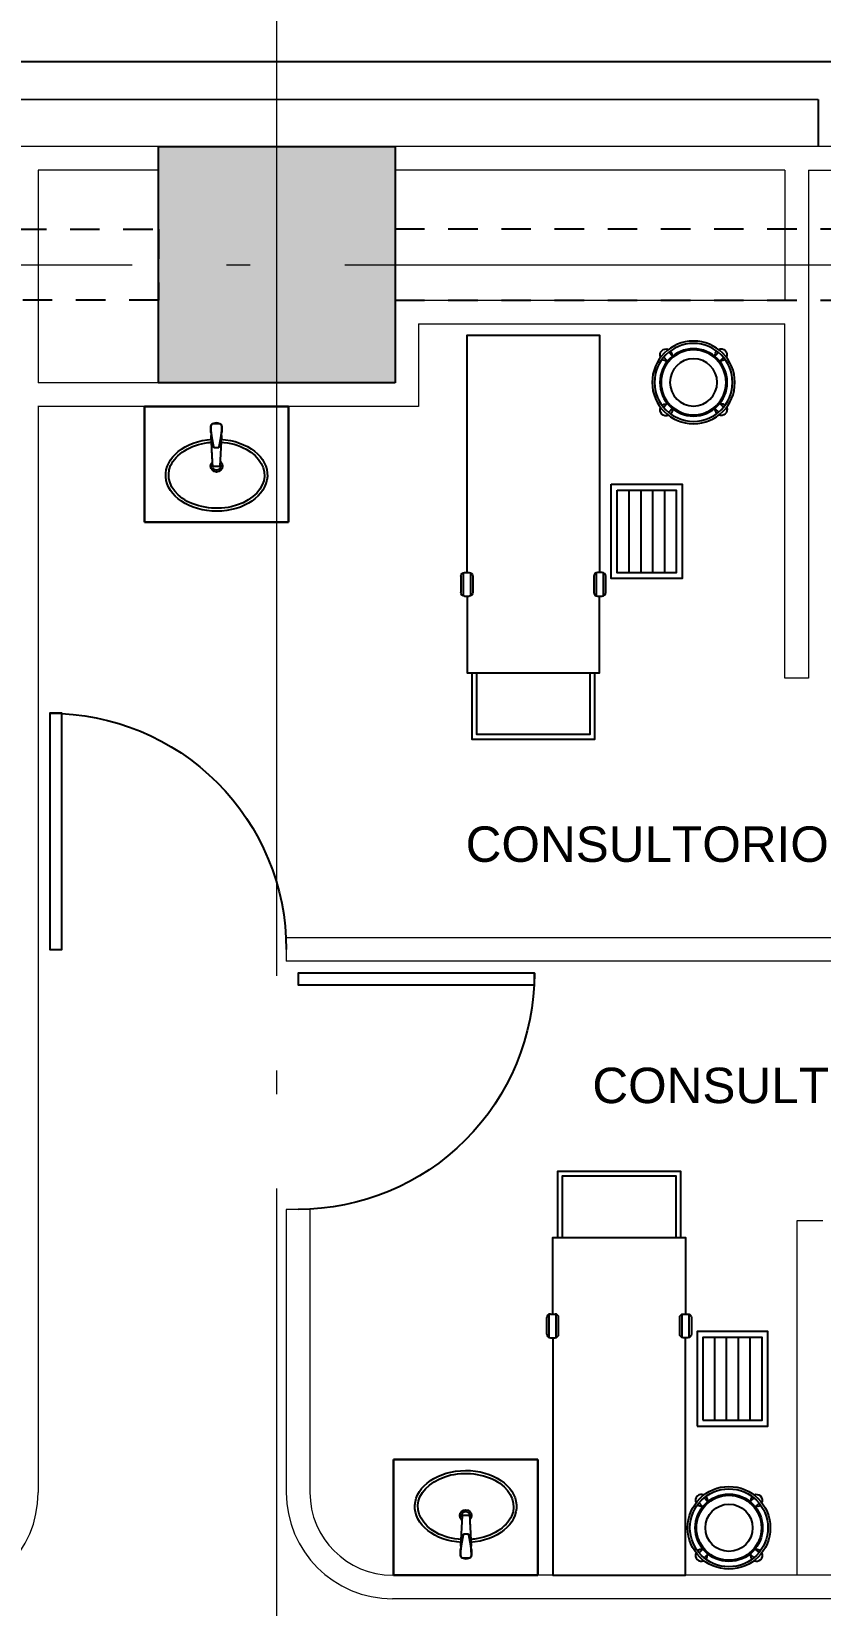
# Model space of a CAD drawing. Header units: metres. Extents: x -22 to 564, y 0 to 143.
# Drawn here: x 111.52 to 114.86, y 43.3 to 49.96 of the extents above; entities that cross this region are included whole.
import ezdxf
from ezdxf.enums import TextEntityAlignment as Align

# ---------------------------------------------------------------- set-up
doc = ezdxf.new("R2010")
doc.units = ezdxf.units.M
doc.linetypes.add('EJES630', pattern=[6.3, 5.5, -0.4, 0, -0.4])
doc.linetypes.add('XREF 1N NEURO-ONCOLOGIA$0$HIDDEN2', pattern=[0.1875, 0.125, -0.0625])
doc.layers.add('EJES', color=11, linetype='EJES630', lineweight=0)
doc.layers.add('XREF 1N NEURO-ONCOLOGIA$0$MUROS DE TABLAROCA', color=150, linetype='Continuous', lineweight=13)
for name, color, linetype in [('TEXTO', 7, 'Continuous'), ('XREF 1N NEURO-ONCOLOGIA$0$-CG-M-WALL', 7, 'Continuous'), ('XREF 1N NEURO-ONCOLOGIA$0$COLUMNAS', 6, 'Continuous'), ('XREF 1N NEURO-ONCOLOGIA$0$CONTRAVENTEOS', 6, 'XREF 1N NEURO-ONCOLOGIA$0$HIDDEN2'), ('XREF 1N NEURO-ONCOLOGIA$0$MOBILIARIO', 161, 'Continuous'), ('XREF 1N NEURO-ONCOLOGIA$0$Mobiliario Fijo', 40, 'Continuous'), ('XREF 1N NEURO-ONCOLOGIA$0$NOVIDESA', 11, 'Continuous'), ('XREF 1N NEURO-ONCOLOGIA$0$PUERTAS', 253, 'Continuous'), ('XREF 1N NEURO-ONCOLOGIA$0$TEX-MOB', 4, 'Continuous')]:
    doc.layers.add(name, color=color, linetype=linetype)
doc.styles.add('100 LOCALES 25', font='arial.ttf', dxfattribs={"height": 0.25})
doc.styles.add('XREF 1N NEURO-ONCOLOGIA$0$HANDLET', font='romans.shx')

# ---------------------------------------------------------------- blocks, each defined once
blk = doc.blocks.new('XREF 1N NEURO-ONCOLOGIA$0$C-1')
at = {"layer": 'XREF 1N NEURO-ONCOLOGIA$0$-CG-M-WALL', "true_color": 0x636466}
h = blk.add_hatch(color=251, dxfattribs=at)
h.dxf.hatch_style = 1
h.paths.add_polyline_path([(-0.5, -0.5), (-0.5, 0.5), (0.5, 0.5), (0.5, -0.5)])
blk.add_lwpolyline([(-0.5, -0.5), (-0.5, 0.5), (0.5, 0.5), (0.5, -0.5)], close=True)
blk = doc.blocks.new('XREF 1N NEURO-ONCOLOGIA$0$CUBETA 12 LTS.')
for p, q in [((-0.107193, 0.080763), (-0.122394, 0.096965)), ((-0.085315, 0.10129), (-0.100517, 0.117493)), ((0.093809, 0.101638), (0.109011, 0.116827)), ((0.115013, 0.080416), (0.130215, 0.095605)), ((-0.10653, -0.099559), (-0.122948, -0.114999)), ((-0.085233, -0.120713), (-0.101762, -0.136257)), ((0.093885, -0.12023), (0.110437, -0.135735)), ((0.115057, -0.098956), (0.131518, -0.114375))]:
    blk.add_line(p, q)
for radius in [0.175, 0.165, 0.1425, 0.1375, 0.1]:
    blk.add_circle((0.004027, -0.009632), radius)
for centre, radius, start, end in [((-0.111456, 0.107229), 0.025, 66.1336175, 204.7567324), ((-0.111456, 0.107229), 0.025, 227.3991673, 276.3060249), ((-0.111456, 0.107229), 0.025, 350.0448587, 41.9194125), ((0.1207, 0.107041), 0.025, 139.3440172, 187.5758639), ((0.1207, 0.107041), 0.025, 334.6546961, 115.3453039), ((0.1207, 0.107041), 0.025, 261.31761, 310.6559828), ((-0.112646, -0.126305), 0.025, 154.6546961, 295.3453039), ((-0.110622, -0.123922), 0.024704, 80.4656149, 137.8350516), ((-0.112646, -0.126305), 0.025, 67.5793503, 68.8803824), ((-0.112646, -0.126305), 0.025, 319.3440172, 7.2085921), ((0.120578, -0.126426), 0.025, 170.1748365, 220.5958258), ((0.120578, -0.126426), 0.025, 244.5962669, 25.2848029), ((0.120578, -0.126426), 0.025, 49.285598, 96.2599623)]:
    blk.add_arc(centre, radius, start, end)
blk = doc.blocks.new('XREF 1N NEURO-ONCOLOGIA$0$31230244')
for p, q in [((0.025, -0.075), (0.375, -0.075)), ((0.025, -0.125), (0.375, -0.125)), ((0.025, -0.175), (0.375, -0.175)), ((0.025, -0.225), (0.375, -0.225))]:
    blk.add_line(p, q)
for points in [[(0, -0.3), (0, 0), (0.4, 0), (0.4, -0.3)], [(0.025, -0.275), (0.025, -0.025), (0.375, -0.025), (0.375, -0.275)]]:
    blk.add_lwpolyline(points, close=True)
blk = doc.blocks.new('XREF 1N NEURO-ONCOLOGIA$0$A$Cf520a948')
at = {"layer": 'XREF 1N NEURO-ONCOLOGIA$0$MOBILIARIO', "rotation": 179.9999999911152}
blk.add_blockref('XREF 1N NEURO-ONCOLOGIA$0$31230244', (0.2, -0.275), dxfattribs=at)
blk = doc.blocks.new('XREF 1N NEURO-ONCOLOGIA$0$MEEXUNIV')
for p, q in [((-0.2962, -1.0062), (-0.2962, -1.1045)), ((-0.2662, -1.0062), (-0.2662, -1.1045)), ((0.2562, -1.0203), (0.2562, -1.0903)), ((0.2662, -1.0062), (0.2662, -1.1045)), ((0.2912, -1.0053), (0.2712, -1.0053)), ((0.3062, -1.0203), (0.3062, -1.0903)), ((0.2912, -1.1053), (0.2712, -1.1053))]:
    blk.add_line(p, q)
for points in [[(0.28, -1.0053), (0.28, 0), (-0.28, 0), (-0.28, -1.0053)], [(0.2962, -1.0062), (0.2962, -1.1045)], [(0.28, -1.1053), (0.28, -1.43), (-0.28, -1.43), (-0.28, -1.1053)], [(0.26, -1.43), (0.26, -1.71), (-0.26, -1.71), (-0.26, -1.43)], [(0.24, -1.43), (0.24, -1.69), (-0.24, -1.69), (-0.24, -1.43)]]:
    blk.add_lwpolyline(points)
blk.add_lwpolyline([(-0.2912, -1.1053, -0.414214), (-0.3062, -1.0903), (-0.3062, -1.0203, -0.414214), (-0.2912, -1.0053), (-0.2712, -1.0053, -0.414214), (-0.2562, -1.0203), (-0.2562, -1.0903, -0.414214), (-0.2712, -1.1053)], format="xyb", close=True)
for centre, start, end in [((0.2712, -1.0203), 90, 180), ((0.2912, -1.0203), 360, 90), ((0.2712, -1.0903), 180, 270), ((0.2912, -1.0903), 270, 360)]:
    blk.add_arc(centre, 0.015, start, end)
blk = doc.blocks.new('XREF 1N NEURO-ONCOLOGIA$0$A$C35ba1ef8')
at = {"layer": 'XREF 1N NEURO-ONCOLOGIA$0$Mobiliario Fijo'}
for p, q in [((0.49, 0.61), (0, 0.61)), ((0, 0.61), (0, 0)), ((0, 0), (0, 0.61)), ((0, 0.61), (0.49, 0.61)), ((0.49, 0), (0.49, 0.61)), ((0.49, 0.61), (0.49, 0)), ((0, 0), (0.49, 0)), ((0.49, 0), (0, 0))]:
    blk.add_line(p, q, dxfattribs=at)
for radius in [0.025, 0.0175]:
    blk.add_circle((0.2377, 0.305), radius, dxfattribs=at)
at = {"layer": 'XREF 1N NEURO-ONCOLOGIA$0$Mobiliario Fijo', "extrusion": (0, 0, -1)}
blk.add_ellipse((0.1993, 0.305), major_axis=(0, -0.215), ratio=0.709302, start_param=4.791428, end_param=10.907664, dxfattribs=at)
at = {"layer": 'XREF 1N NEURO-ONCOLOGIA$0$Mobiliario Fijo'}
blk.add_open_spline([(0.3393, 0.2887), (0.337, 0.2492), (0.3265, 0.2108), (0.2777, 0.1213), (0.2246, 0.0929), (0.1271, 0.1171), (0.0818, 0.1714), (0.0497, 0.3139), (0.0644, 0.3976), (0.1377, 0.5016), (0.1921, 0.5201), (0.2874, 0.4783), (0.3279, 0.4156), (0.3382, 0.3351), (0.3389, 0.3282), (0.3393, 0.3213)], degree=3, knots=[4.791428, 4.791428, 4.791428, 4.791428, 5.367357, 5.367357, 6.457084, 6.457084, 7.54681, 7.54681, 8.636537, 8.636537, 9.726264, 9.726264, 10.81599, 10.81599, 10.916607, 10.916607, 10.916607, 10.916607], dxfattribs=at)
blk.add_wipeout([(0.4172, 0.3179), (0.4173, 0.3177), (0.4179, 0.3165), (0.4183, 0.3156), (0.4184, 0.3153), (0.4187, 0.3144), (0.4189, 0.3139), (0.4192, 0.3129), (0.4194, 0.312), (0.4197, 0.3107), (0.4198, 0.3102), (0.4199, 0.3094), (0.42, 0.3084), (0.4201, 0.3076), (0.4201, 0.3071), (0.4201, 0.3053), (0.42, 0.3038), (0.42, 0.3036), (0.4199, 0.3027), (0.4198, 0.3017), (0.4197, 0.3013), (0.4194, 0.3), (0.4194, 0.2998), (0.419, 0.2985), (0.4188, 0.2978), (0.4183, 0.2964), (0.4181, 0.2961), (0.4177, 0.2951), (0.4173, 0.2944), (0.4172, 0.2942), (0.4172, 0.2933), (0.4171, 0.2929), (0.417, 0.2921), (0.417, 0.2917), (0.4168, 0.2911), (0.4168, 0.2908), (0.4166, 0.2903), (0.4165, 0.2898), (0.4163, 0.2894), (0.4162, 0.2891), (0.416, 0.2887), (0.4157, 0.2882), (0.4156, 0.2879), (0.4153, 0.2874), (0.4149, 0.2869), (0.4146, 0.2864), (0.4144, 0.2861), (0.4143, 0.286), (0.414, 0.2857), (0.4138, 0.2855), (0.4136, 0.2853), (0.4134, 0.2851), (0.4131, 0.2848), (0.4129, 0.2846), (0.4126, 0.2844), (0.4124, 0.2842), (0.4121, 0.284), (0.4114, 0.2835), (0.411, 0.2832), (0.4106, 0.283), (0.4102, 0.2828), (0.4099, 0.2826), (0.4092, 0.2823), (0.4084, 0.2821), (0.4072, 0.2817), (0.4065, 0.2816), (0.405, 0.2814), (0.405, 0.2814), (0.4033, 0.2814), (0.3848, 0.2813), (0.3828, 0.2815), (0.3822, 0.2816), (0.3814, 0.2818), (0.3806, 0.282), (0.3801, 0.2822), (0.3794, 0.2825), (0.3786, 0.2829), (0.3779, 0.2833), (0.3776, 0.2835), (0.3673, 0.2842), (0.2767, 0.2888), (0.2373, 0.2908), (0.2367, 0.291), (0.2365, 0.2914), (0.2365, 0.2921), (0.2364, 0.2932), (0.2365, 0.3205), (0.2365, 0.3207), (0.2368, 0.3211), (0.2371, 0.3212), (0.2374, 0.3213), (0.3776, 0.3286), (0.3782, 0.329), (0.3799, 0.3298), (0.3809, 0.3301), (0.3822, 0.3304), (0.3833, 0.3306), (0.3856, 0.3307), (0.3895, 0.3307), (0.4057, 0.3306), (0.4074, 0.3303), (0.4099, 0.3294), (0.4117, 0.3284), (0.4131, 0.3272), (0.4144, 0.3259), (0.4159, 0.3235), (0.417, 0.3202), (0.4173, 0.3177), (0.4172, 0.2942), (0.4172, 0.2934), (0.4171, 0.2926), (0.4169, 0.2915), (0.4168, 0.2909), (0.4164, 0.291), (0.4162, 0.2903), (0.4161, 0.2898), (0.4157, 0.2889), (0.4154, 0.2882), (0.4151, 0.2877), (0.4143, 0.2866), (0.4139, 0.2862), (0.4131, 0.2854), (0.4131, 0.2854), (0.4124, 0.2848), (0.4118, 0.2845), (0.4114, 0.2842), (0.4107, 0.2839), (0.4101, 0.2836), (0.4092, 0.2833), (0.4086, 0.2832), (0.4081, 0.2831), (0.4075, 0.283), (0.4072, 0.283), (0.4067, 0.283), (0.4063, 0.283), (0.4063, 0.283), (0.4021, 0.283), (0.3991, 0.283), (0.3835, 0.2836), (0.3807, 0.2838), (0.3779, 0.284), (0.3759, 0.2842), (0.3733, 0.2845), (0.37, 0.2849), (0.32, 0.2942), (0.3186, 0.2947), (0.3177, 0.2952), (0.3172, 0.2955), (0.3165, 0.2962), (0.3158, 0.297), (0.3153, 0.2979), (0.3151, 0.2984), (0.3147, 0.3002), (0.3147, 0.3116), (0.3148, 0.3127), (0.3153, 0.3142), (0.3157, 0.3149), (0.3161, 0.3154), (0.3167, 0.3161), (0.3175, 0.3168), (0.3181, 0.3171), (0.3186, 0.3174), (0.32, 0.3178), (0.3211, 0.318), (0.3604, 0.3257), (0.3623, 0.326), (0.3641, 0.3263), (0.3663, 0.3266), (0.3678, 0.3268), (0.3698, 0.3271), (0.3708, 0.3273), (0.3724, 0.3275), (0.3737, 0.3276), (0.3747, 0.3277), (0.3762, 0.3279), (0.3779, 0.3281), (0.3844, 0.3286), (0.4067, 0.3291), (0.4079, 0.329), (0.4103, 0.3284), (0.4122, 0.3274), (0.4128, 0.3269), (0.4135, 0.3264), (0.414, 0.3258), (0.4144, 0.3253), (0.4149, 0.3246), (0.4155, 0.3237), (0.4158, 0.323), (0.4161, 0.3222), (0.4162, 0.3218), (0.4164, 0.3211), (0.4165, 0.3206), (0.4165, 0.32), (0.4165, 0.3196), (0.4165, 0.2929), (0.4165, 0.2922), (0.4165, 0.2916), (0.4164, 0.291), (0.4168, 0.2909), (0.417, 0.2919), (0.4171, 0.2923), (0.4171, 0.2927), (0.4172, 0.2933), (0.4172, 0.2939), (0.4172, 0.2944), (0.4174, 0.306)]).dxf.layer = 'XREF 1N NEURO-ONCOLOGIA$0$Mobiliario Fijo'
for p, q in [((0.3568, 0.325), (0.32, 0.3178)), ((0.32, 0.2942), (0.3568, 0.2871)), ((0.3673, 0.2842), (0.3674, 0.2842))]:
    blk.add_line(p, q, dxfattribs=at)
for points in [[(0.3674, 0.2842), (0.2373, 0.2908, 0.002922), (0.2373, 0.2908, -0.394171), (0.2365, 0.2916)], [(0.3991, 0.283), (0.4067, 0.283, 0.414214), (0.4165, 0.2929), (0.4165, 0.3192, 0.414214), (0.4067, 0.3291), (0.3991, 0.3291)]]:
    blk.add_lwpolyline(points, format="xyb", dxfattribs=at)
for centre, radius, start, end in [((0.3991, 0.1074), 0.2216, 90, 101.01422), ((0.3991, 0.5046), 0.2216, 258.98578, 270), ((0.3945, 0.306), 0.0257, 332.49037, 27.1455)]:
    blk.add_arc(centre, radius, start, end, dxfattribs=at)
blk.add_rational_spline([(0.2365, 0.3205), (0.2365, 0.3212), (0.2373, 0.3213), (0.3023, 0.3246), (0.3674, 0.3279)], [1, 0.731045521611, 1, 1, 1], degree=2, knots=[0, 0, 0, 1.501887, 1.501887, 2.501887, 2.501887, 2.501887], dxfattribs=at)
for points, knots in [([(0.2365, 0.2916), (0.2365, 0.2916), (0.2365, 0.2916), (0.2365, 0.2916), (0.2365, 0.2916), (0.2365, 0.2916), (0.2365, 0.2916), (0.2364, 0.2964), (0.2363, 0.3012), (0.2362, 0.306), (0.2363, 0.3108), (0.2364, 0.3157), (0.2365, 0.3205), (0.2365, 0.3205), (0.2365, 0.3205), (0.2365, 0.3205), (0.2365, 0.3205), (0.2365, 0.3205), (0.2365, 0.3205), (0.2365, 0.3205), (0.2365, 0.3205), (0.2365, 0.3205), (0.2365, 0.3205), (0.2365, 0.3205), (0.2365, 0.3205), (0.2365, 0.3205), (0.2365, 0.3205), (0.2365, 0.3205), (0.2365, 0.3205), (0.2365, 0.3205), (0.2365, 0.3205)], [7, 7, 7, 7, 8, 8, 8, 9, 9, 9, 10, 10, 10, 11, 11, 11, 12, 12, 12, 13, 13, 13, 14, 14, 14, 15, 15, 15, 16, 16, 16, 17, 17, 17, 17]), ([(0.2362, 0.306), (0.2362, 0.306), (0.2362, 0.306), (0.2362, 0.306), (0.2362, 0.306)], [0, 0, 0, 0, 0.002816, 1, 1, 1, 1]), ([(0.32, 0.2942), (0.3194, 0.2944), (0.3179, 0.2949), (0.3162, 0.2963), (0.315, 0.2982), (0.3147, 0.2997), (0.3146, 0.3006), (0.3146, 0.3008), (0.3146, 0.3043), (0.3146, 0.3078), (0.3146, 0.3113), (0.3146, 0.3114), (0.3147, 0.3123), (0.315, 0.3139), (0.3161, 0.3156), (0.3176, 0.317), (0.319, 0.3176), (0.3199, 0.3178), (0.32, 0.3178)], [0, 0, 0, 0, 0.234233, 0.499666, 0.704873, 0.949506, 1, 1, 1, 2, 2, 2, 2.050461, 2.294933, 2.500004, 2.704389, 2.948859, 3, 3, 3, 3]), ([(0.3776, 0.3286), (0.3775, 0.3286), (0.3767, 0.3285), (0.3753, 0.3284), (0.3731, 0.3282), (0.3703, 0.3281), (0.3682, 0.3279), (0.3671, 0.3279)], [0.6038179, 0.6038179, 0.6038179, 0.6038179, 0.6217035, 0.6863283, 0.7680475, 0.8726046, 1, 1, 1, 1]), ([(0.3674, 0.2842), (0.3674, 0.2842), (0.3674, 0.2842), (0.3674, 0.2843), (0.3674, 0.2843)], [0, 0, 0, 0, 0.566627, 1, 1, 1, 1]), ([(0.3674, 0.2842), (0.3685, 0.2841), (0.3704, 0.284), (0.3731, 0.2838), (0.3751, 0.2837), (0.3765, 0.2836), (0.3773, 0.2835), (0.3776, 0.2835), (0.3776, 0.2835)], [0, 0, 0, 0, 0.1168544, 0.2231045, 0.306143, 0.3531837, 0.387216, 0.3894105, 0.3894105, 0.3894105, 0.3894105]), ([(0.3776, 0.2835), (0.378, 0.2832), (0.379, 0.2826), (0.3808, 0.2819), (0.3836, 0.2813), (0.3872, 0.2813), (0.3929, 0.2814), (0.3981, 0.2814), (0.4028, 0.2814), (0.4057, 0.2814), (0.4083, 0.2819), (0.4105, 0.2829), (0.4123, 0.284), (0.4139, 0.2855), (0.4152, 0.2872), (0.4162, 0.2892), (0.4171, 0.2917), (0.4172, 0.2936), (0.4172, 0.2949), (0.4173, 0.2986), (0.4174, 0.3023), (0.4174, 0.306), (0.4174, 0.3098), (0.4173, 0.3135), (0.4172, 0.3172), (0.4172, 0.3178), (0.4172, 0.3191), (0.4169, 0.3212), (0.4161, 0.3232), (0.415, 0.3251), (0.4136, 0.3268), (0.412, 0.3283), (0.4101, 0.3294), (0.4081, 0.3302), (0.4053, 0.3308), (0.4017, 0.3308), (0.396, 0.3306), (0.3908, 0.3306), (0.3861, 0.3307), (0.3832, 0.3307), (0.3806, 0.3301), (0.3788, 0.3294), (0.3779, 0.3288), (0.3776, 0.3286)], [0, 0, 0, 0, 0.030155, 0.075225, 0.120291, 0.209196, 0.29837, 0.475282, 0.534978, 0.594602, 0.653475, 0.698568, 0.743661, 0.788756, 0.833851, 0.878921, 0.923991, 1, 1, 1, 2, 2, 2, 3, 3, 3, 3.037302, 3.083018, 3.128733, 3.174448, 3.220163, 3.26525, 3.310338, 3.355419, 3.400498, 3.489465, 3.578701, 3.755734, 3.815479, 3.875151, 3.934065, 3.97918, 4, 4, 4, 4])]:
    blk.add_open_spline(points, degree=3, knots=knots, dxfattribs=at)
blk = doc.blocks.new('XREF 1N NEURO-ONCOLOGIA')
at = {"layer": 'XREF 1N NEURO-ONCOLOGIA$0$CONTRAVENTEOS', "color": 3, "elevation": 0}
blk.add_lwpolyline([(15.6739, 39.7076), (15.6739, 32.3576), (15.3739, 32.3576), (15.3739, 39.7076)], close=True, dxfattribs=at)
at = {"layer": 'XREF 1N NEURO-ONCOLOGIA$0$CONTRAVENTEOS', "elevation": 0}
blk.add_lwpolyline([(15.6739, 24.2576), (15.6739, 31.3576), (15.3739, 31.3576), (15.3739, 24.2576)], close=True, dxfattribs=at)
at = {"layer": 'XREF 1N NEURO-ONCOLOGIA$0$MUROS DE TABLAROCA'}
for p, q in [((16.0239, 32.3576), (16.0239, 39.7076)), ((14.9264, 32.8676), (10.3273, 32.8676)), ((14.9239, 31.2576), (14.9239, 32.8676)), ((15.9239, 32.8676), (15.0239, 32.8676)), ((15.0239, 31.3576), (15.0239, 32.8676)), ((15.9239, 32.3576), (15.9239, 32.8676)), ((11.5256, 31.8176), (10.3273, 31.8176)), ((11.5256, 31.7176), (11.5256, 31.8176)), ((12.6756, 31.8176), (12.5756, 31.8176)), ((12.5756, 27.4676), (12.5756, 31.8176)), ((12.6756, 27.4676), (12.6756, 31.8176)), ((11.5256, 31.7176), (10.3273, 31.7176)), ((9.8773, 27.9194), (9.8773, 31.3676)), ((9.9773, 27.9176), (9.9773, 31.3676)), ((15.9239, 29.7076), (15.9239, 31.3576)), ((16.0239, 29.4076), (16.0239, 31.3576)), ((15.2739, 31.2576), (14.9239, 31.2576)), ((15.2739, 31.2576), (15.2739, 29.7076)), ((15.3739, 31.2576), (15.3739, 29.7076)), ((11.4773, 29.6567), (9.9773, 29.6567)), ((11.4773, 29.5467), (11.4773, 29.6567)), ((13.7739, 29.6076), (13.7739, 29.7076)), ((13.7739, 29.7076), (15.2739, 29.7076)), ((15.9239, 29.7076), (15.3739, 29.7076)), ((15.9239, 29.6076), (13.7739, 29.6076)), ((15.9239, 29.6076), (15.9239, 29.4076))]:
    blk.add_line(p, q, dxfattribs=at)
for centre, radius, start, end in [((10.3273, 33.3176), 0.45, 180, 270), ((10.3273, 31.3676), 0.45, 90, 180), ((10.3273, 31.3676), 0.35, 90, 180)]:
    blk.add_arc(centre, radius, start, end, dxfattribs=at)
at = {"layer": 'XREF 1N NEURO-ONCOLOGIA$0$NOVIDESA'}
for p, q in [((16.3841, 34.4326), (16.384, 29.4076)), ((16.2241, 34.2726), (16.2239, 29.5676)), ((16.2239, 29.5676), (16.0239, 29.5676))]:
    blk.add_line(p, q, dxfattribs=at)
at = {"layer": 'XREF 1N NEURO-ONCOLOGIA$0$PUERTAS', "elevation": 0}
for points in [[(13.6256, 32.8176), (12.6256, 32.8176), (12.6256, 32.7676), (13.6256, 32.7676), (13.6256, 32.8176, -0.414214), (12.6256, 31.8176)], [(12.5256, 30.7676), (12.5256, 31.7676), (12.4756, 31.7676), (12.4756, 30.7676), (12.5256, 30.7676, -0.414214), (11.5256, 31.7676)]]:
    blk.add_lwpolyline(points, format="xyb", dxfattribs=at)
at = {"layer": 'XREF 1N NEURO-ONCOLOGIA$0$COLUMNAS'}
blk.add_blockref('XREF 1N NEURO-ONCOLOGIA$0$C-1', (15.5239, 31.8576, 0), dxfattribs=at)
at = {"layer": 'XREF 1N NEURO-ONCOLOGIA$0$MOBILIARIO', "xscale": -1}
for name, p, rotation in [('XREF 1N NEURO-ONCOLOGIA$0$MEEXUNIV', (15.2264, 30.7724, 0.0277), 270), ('XREF 1N NEURO-ONCOLOGIA$0$CUBETA 12 LTS.', (15.0219, 30.0849, 0.0277), 180)]:
    blk.add_blockref(name, p, dxfattribs=dict(at, rotation=rotation))
at = {"layer": 'XREF 1N NEURO-ONCOLOGIA$0$MOBILIARIO'}
for name, p, rotation in [('XREF 1N NEURO-ONCOLOGIA$0$MEEXUNIV', (9.9773, 30.4091, 0.0277), 90.00000000000001), ('XREF 1N NEURO-ONCOLOGIA$0$CUBETA 12 LTS.', (10.1819, 29.9349, 0.0277), 180)]:
    blk.add_blockref(name, p, dxfattribs=dict(at, rotation=rotation))
blk.add_blockref('XREF 1N NEURO-ONCOLOGIA$0$A$Cf520a948', (14.3952, 30.4179, 0.0277), dxfattribs=at)
at = {"layer": 'XREF 1N NEURO-ONCOLOGIA$0$MOBILIARIO', "xscale": -1}
blk.add_blockref('XREF 1N NEURO-ONCOLOGIA$0$A$Cf520a948', (10.8086, 30.0546, 0.0277), dxfattribs=at)
at = {"layer": 'XREF 1N NEURO-ONCOLOGIA$0$TEX-MOB', "style": 'XREF 1N NEURO-ONCOLOGIA$0$HANDLET'}
for p in [(1.7, 4.5847, 0), (1.7073, 2.0138, 0)]:
    blk.add_attdef('234', text='', height=0.075, rotation=180, dxfattribs=at).set_placement(p, align=Align.MIDDLE_CENTER)
at = {"layer": 'XREF 1N NEURO-ONCOLOGIA$0$Mobiliario Fijo'}
blk.add_blockref('XREF 1N NEURO-ONCOLOGIA$0$A$C35ba1ef8', (14.4339, 31.8076, 0), dxfattribs=at)
at = {"layer": 'XREF 1N NEURO-ONCOLOGIA$0$Mobiliario Fijo', "rotation": 180}
blk.add_blockref('XREF 1N NEURO-ONCOLOGIA$0$A$C35ba1ef8', (10.4673, 31.3634, 0), dxfattribs=at)

msp = doc.modelspace()

# ---------------------------------------------------------------- block references
at = {"rotation": 90}
msp.add_blockref('XREF 1N NEURO-ONCOLOGIA', (144.4169, 33.4511), dxfattribs=at)

# ---------------------------------------------------------------- next in the draw order: linework, layer by layer
at = {"layer": 'EJES'}
for p, q in [((112.5597, 33.165), (112.5596, 58.55)), ((80.8467, 48.975), (145.8292, 48.9751))]:
    msp.add_line(p, q, dxfattribs=at)

# ---------------------------------------------------------------- next in the draw order: texts
at = {"layer": 'TEXTO', "color": 0, "char_height": 0.15, "attachment_point": 7, "style": '100 LOCALES 25'}
for s, insert, width in [('\\pxqc;CONSULTORIO 2', (112.8709, 46.4455, 0), 2.686116), ('\\pxqc;CONSULTORIO 1', (113.5463, 45.4243, 0), 2.407507)]:
    msp.add_mtext(s, dxfattribs=dict(at, insert=insert, width=width))

doc.saveas('drawing.dxf')
